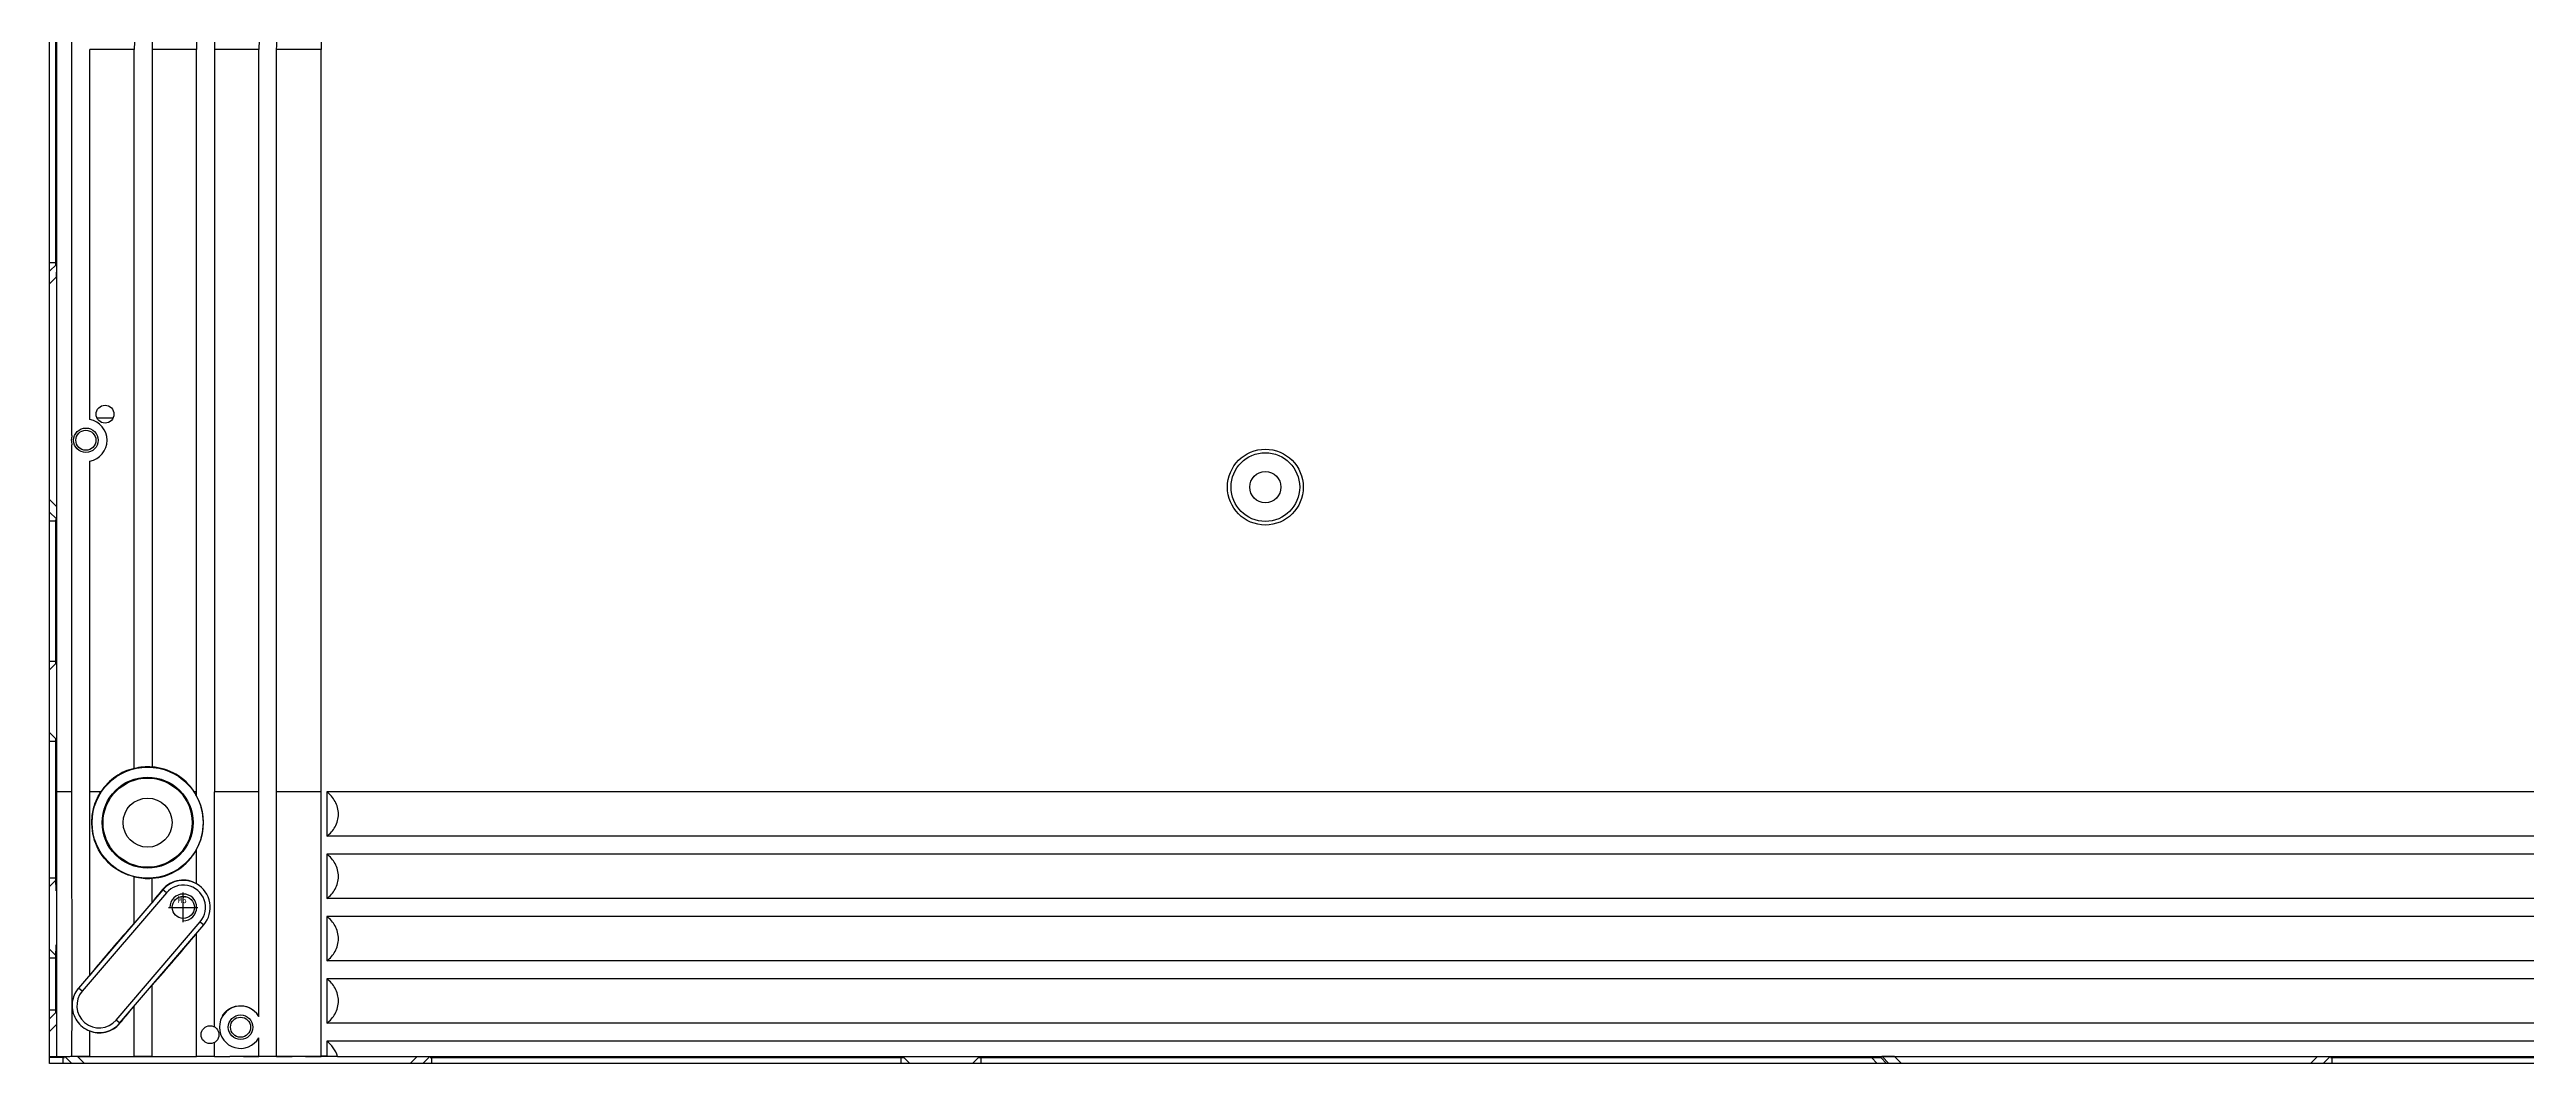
# Model space of a CAD drawing. Header units: millimetres. Extents: x 0 to 1000, y 0 to 562.
# Drawn here: x 0 to 556, y 0 to 227 of the extents above; entities that cross this region are included whole.
import ezdxf

# ---------------------------------------------------------------- set-up
doc = ezdxf.new("R2010")
doc.units = ezdxf.units.MM
doc.layers.add('CABINET', color=8, linetype='Continuous')

# ---------------------------------------------------------------- blocks, each defined once
blk = doc.blocks.new('UDM_LAMINA_S-MAX')
at = {"layer": 'CABINET', "ltscale": 0.2}
for p, q in [((0, 0), (0, 562.5)), ((1.57, 497.91), (1.57, 8.74)), ((5.03, 140.81), (5.03, 421.69)), ((1.32, 346.23), (1.32, 179.65)), ((9.03, 144.42), (9.03, 227.37)), ((19, 227.37), (9.03, 227.37)), ((19, 66.13), (19, 227.37)), ((23, 227.37), (23, 66.46)), ((32.97, 227.37), (23, 227.37)), ((32.97, 60), (32.97, 227.37)), ((36.97, 227.37), (36.97, 60.91)), ((46.94, 227.37), (36.97, 227.37)), ((46.94, 10.55), (46.94, 227.37)), ((50.94, 1.6), (50.94, 227.37)), ((60.91, 227.37), (50.94, 227.37)), ((60.91, 60.91), (60.91, 227.37)), ((0, 179.65), (1.32, 179.65)), ((0, 177.65), (1.54, 179.19)), ((0, 174.82), (1.57, 176.39)), ((10.64, 144.75), (14.25, 144.75)), ((5.03, 60.91), (5.03, 138.71)), ((9.03, 60.91), (9.03, 135.08)), ((1.57, 124.91), (0, 126.48)), ((1.54, 122.11), (0, 123.65)), ((0, 121.65), (1.32, 121.65)), ((1.32, 121.65), (1.32, 90.25)), ((0, 90.25), (1.32, 90.25)), ((0, 88.25), (1.37, 89.62)), ((0, 74.25), (1.37, 72.88)), ((0, 72.25), (1.32, 72.25)), ((1.32, 72.25), (1.32, 41.65)), ((5.03, 60.91), (1.57, 60.91)), ((5.04, 12.92), (5.03, 60.91)), ((9.03, 19.83), (9.03, 60.91)), ((11.51, 60.91), (9.03, 60.91)), ((32.97, 60.91), (32.44, 60.91)), ((36.97, 8.2), (36.97, 60.91)), ((46.94, 60.91), (36.97, 60.91)), ((60.91, 60.91), (50.94, 60.91)), ((60.91, 1.6), (60.91, 60.91)), ((62.21, 60.91), (62.21, 50.94)), ((967.58, 60.91), (62.21, 60.91)), ((965.88, 50.94), (62.21, 50.94)), ((32.97, 40.27), (32.97, 48)), ((62.21, 46.94), (62.21, 36.97)), ((967.69, 46.94), (62.21, 46.94)), ((0, 41.65), (1.32, 41.65)), ((0, 39.65), (1.37, 41.02)), ((25.4, 38.94), (6.53, 16.91)), ((19, 31.46), (19, 41.87)), ((23, 36.13), (23, 41.54)), ((26.2, 38.25), (25.36, 38.98)), ((26.2, 38.25), (7.33, 16.24)), ((964.28, 36.97), (62.21, 36.97)), ((14.92, 9.73), (33.8, 31.75)), ((15.72, 9.04), (34.6, 31.07)), ((32.97, 1.6), (32.97, 29.16)), ((33.8, 31.75), (34.6, 31.06)), ((62.21, 32.97), (62.21, 23)), ((964.3, 32.97), (62.21, 32.97)), ((0, 25.65), (1.37, 24.28)), ((0, 23.65), (1.32, 23.65)), ((1.32, 23.65), (1.32, 12)), ((972.32, 23), (62.21, 23)), ((7.33, 16.24), (6.53, 16.92)), ((23, 1.6), (23, 17.53)), ((62.21, 19), (62.21, 9.03)), ((975.74, 19), (62.21, 19)), ((0, 12), (1.32, 12)), ((0, 10), (1.54, 11.54)), ((5.03, 1.6), (5.04, 13.04)), ((19, 1.6), (19, 12.86)), ((0, 7.17), (1.57, 8.74)), ((1.57, 8.74), (1.57, 1.57)), ((9.03, 1.6), (9.03, 7.31)), ((15.78, 9), (14.92, 9.73)), ((46.94, 1.6), (46.94, 5.71)), ((952.49, 9.03), (62.21, 9.03)), ((0, 1.57), (1.57, 1.57)), ((3, 1.32), (0, 1.32)), ((1000, 0), (0, 0)), ((3, 1.32), (3, 0)), ((5, 0), (3.46, 1.54)), ((5.03, 1.6), (9.03, 1.6)), ((6.26, 1.57), (29.5, 1.57)), ((7.83, 0), (6.41, 1.41)), ((19, 1.6), (23, 1.6)), ((32.97, 1.6), (36.97, 1.6)), ((36.97, 1.6), (36.97, 4.7)), ((57.39, 1.57), (40.43, 1.57)), ((46.94, 1.6), (50.94, 1.6)), ((64.6, 1.57), (57.44, 1.57)), ((62.21, 1.6), (60.91, 1.6)), ((62.21, 5.03), (62.21, 1.6)), ((953.55, 5.03), (62.21, 5.03)), ((64.6, 1.57), (62.21, 1.6)), ((64.6, 1.57), (82.49, 1.57)), ((82.49, 1.57), (80.92, 0)), ((82.49, 1.57), (917.51, 1.57)), ((85.29, 1.54), (83.75, 0)), ((85.75, 0), (85.75, 1.32)), ((85.75, 1.32), (191, 1.32)), ((191, 0), (191, 1.32)), ((193, 0), (191.63, 1.37)), ((207, 0), (208.37, 1.37)), ((209, 1.32), (408.7, 1.32)), ((209, 0), (209, 1.32)), ((408.7, 1.32), (409.96, 0)), ((411.05, 1.54), (410.78, 1.36)), ((410.78, 1.36), (412.08, 0)), ((412.59, 0), (411.05, 1.54)), ((415.42, 0), (413.84, 1.57)), ((508.74, 1.57), (507.17, 0)), ((511.54, 1.54), (510, 0)), ((512, 1.32), (658.7, 1.32)), ((512, 0), (512, 1.32))]:
    blk.add_line(p, q, dxfattribs=at)
at = {"layer": 'CABINET', "ltscale": 0.046609}
for p, q in [((26.7, 35), (33.3, 35)), ((30, 31.7), (30, 38.3))]:
    blk.add_line(p, q, dxfattribs=at)
at = {"layer": 'CABINET', "ltscale": 0.2}
for centre, radius in [((12.45, 145.6), 2), ((8.15, 139.75), 2.75), ((8.15, 139.75), 2.25), ((272.72, 129.25), 8.5), ((272.72, 129.25), 7.7), ((272.72, 129.25), 3.5), ((22, 54), 12.46), ((22, 54), 10.2), ((22, 54), 10), ((22, 54), 5.5), ((30, 35), 2.5), ((36, 6.45), 2), ((42.85, 8.13), 2.75), ((42.85, 8.13), 2.25)]:
    blk.add_circle(centre, radius, dxfattribs=at)
for centre, radius, start, end in [((88.85, 227.37), 69.85, 89.9968, 179.9973), ((88.85, 227.37), 65.85, 89.9968, 179.9972), ((88.85, 227.37), 55.88, 89.9963, 179.9969), ((88.85, 227.37), 51.88, 89.9961, 179.9965), ((88.85, 227.37), 41.91, 89.997, 179.9958), ((-205.19, 176.42), 206.76, -0.0085, 0.2956), ((8.65, 139.76), 3.77, 163.7768, 179.9472), ((8.65, 139.76), 3.77, -179.9472, -163.7768), ((8.15, 139.75), 4.75, -79.3535, 79.3535), ((22, 54), 12.5, 85.4208, 103.8961), ((21.99, 54.24), 12.39, 27.6593, 32.5449), ((22, 54), 12.5, -28.6613, 28.6613), ((22, 54), 12.5, -103.8961, -85.4208), ((245.06, -145.73), 287.03, 139.9465, 140.6854), ((30, 35), 6.05, 60.6034, 139.3987), ((30, 35), 5, -40.6013, 139.3987), ((30, 35), 6.05, -40.5247, 60.6152), ((11.13, 12.98), 5, 139.3987, -40.6013), ((42.85, 8.13), 4.75, 30.5937, -30.5937), ((11.13, 12.98), 6.05, -110.3218, -40.6013), ((0.37, 439.68), 438.11, -89.8436, -89.5231), ((1.69, 274.14), 272.56, -89.5093, -89.2975), ((13.13, 343.88), 342.31, -90.6874, -90.1075), ((14.51, 399.08), 397.51, -89.8522, -89.3528), ((27.1, 343.88), 342.31, -90.6874, -90.1075), ((28.48, 399.08), 397.51, -89.8522, -89.3528), ((41.08, 343.88), 342.31, -90.6874, -90.1075), ((42.45, 399.08), 397.51, -89.8522, -89.3528), ((55.05, 343.88), 342.31, -90.6874, -90.1075), ((56.43, 398.09), 396.52, -89.8529, -89.3522)]:
    blk.add_arc(centre, radius, start, end, dxfattribs=at)
at = {"layer": 'CABINET'}
blk.add_arc((30, 35), 3, -90, 180, dxfattribs=at)
at = {"layer": 'CABINET', "ltscale": 0.2}
for centre, major_axis, ratio, start_param, end_param in [((1.33, 179.65), (0, 0.665), 0.017458, 1.570796, 2.629613), ((1.33, 121.65), (0, 0.665), 0.017458, 1.041452, 1.570796), ((1.33, 90.25), (0, 0.665), 0.017458, 1.570796, 3.159049), ((1.33, 72.25), (0, 0.665), 0.017458, 6.265729, 1.570796), ((1.33, 41.65), (0, 0.665), 0.017458, 1.570796, 3.159049), ((1.38, 32.65), (0, 8.38), 0.017458, 5.518329, 0.017456), ((1.33, 23.65), (0, 0.665), 0.017458, 6.265729, 1.570796), ((1.38, 32.65), (0, 8.38), 0.017458, 3.124137, 3.906449), ((1.33, 12), (0, 0.665), 0.017458, 1.570796, 2.629613), ((3, 1.33), (0.665, 0), 0.017458, 4.712389, 5.241754), ((85.75, 1.33), (0.665, 0), 0.017458, 4.183044, 4.712389), ((191, 1.33), (0.665, 0), 0.017458, 4.712388, 0.017456), ((209, 1.33), (0.665, 0), 0.017458, 3.124137, 4.712389), ((406.6, 1.4), (4.19, -0.04), 0.015569, 5.238236, 6.260285), ((413.88, 1.54), (2.83, 0), 0.01234, 1.583141, 3.123089), ((512, 1.33), (0.665, 0), 0.017458, 4.183044, 4.712389)]:
    blk.add_ellipse(centre, major_axis=major_axis, ratio=ratio, start_param=start_param, end_param=end_param, dxfattribs=at)
for points, knots in [([(50.94, 227.37), (50.94, 229.85), (51.43, 234.82), (53.6, 241.97), (57.13, 248.57), (61.87, 254.35), (67.65, 259.1), (74.25, 262.62), (80.22, 264.43), (84.52, 265.06), (86.99, 265.25), (88.23, 265.28), (88.85, 265.28)], [0, 0, 0, 0, 0.124979, 0.249959, 0.374937, 0.49992, 0.624899, 0.749878, 0.874858, 0.937424, 0.968716, 1, 1, 1, 1]), ([(100.24, 255.31), (99.09, 255.31), (96.79, 255.31), (93.33, 255.31), (90.46, 255.3), (88.15, 255.32), (85.85, 255.19), (83, 254.76), (78.56, 253.52), (73.34, 250.96), (68.04, 246.45), (64.01, 240.77), (61.48, 234.28), (60.91, 229.67), (60.91, 227.37)], [0, 0, 0, 0, 0.062604, 0.125209, 0.187813, 0.219115, 0.250413, 0.312979, 0.37554, 0.50043, 0.625324, 0.750217, 0.875109, 1, 1, 1, 1]), ([(1.57, 124.91), (1.57, 124.66), (1.57, 123.79), (1.57, 122.93), (1.55, 122.31)], [0, 0, 0, 0, 0.287132, 1, 1, 1, 1]), ([(19, 66.13), (17.52, 65.83), (14.59, 64.55), (12.38, 62.25), (11.51, 60.91)], [0, 0, 0, 0, 0.48589, 1, 1, 1, 1]), ([(32.44, 60.91), (31.41, 62.52), (28.61, 65.24), (24.85, 66.38), (23, 66.46)], [0, 0, 0, 0, 0.507135, 1, 1, 1, 1]), ([(19, 41.87), (17.12, 42.26), (13.45, 44.11), (9.91, 49.13), (9.21, 54.29), (10.08, 58.24), (10.97, 60.07), (11.51, 60.91)], [0, 0, 0, 0, 0.241999, 0.493681, 0.746595, 0.873696, 1, 1, 1, 1]), ([(62.21, 50.94), (62.94, 51.53), (64.26, 52.99), (65.09, 55.92), (64.26, 58.85), (62.94, 60.32), (62.21, 60.91)], [0, 0, 0, 0, 0.243839, 0.499982, 0.75614, 1, 1, 1, 1]), ([(23, 41.54), (25.03, 41.63), (29.13, 42.97), (32.01, 46.17), (32.97, 48)], [0, 0, 0, 0, 0.495421, 1, 1, 1, 1]), ([(62.21, 36.97), (62.94, 37.56), (64.26, 39.02), (65.09, 41.95), (64.26, 44.88), (62.94, 46.35), (62.21, 46.94)], [0, 0, 0, 0, 0.243839, 0.499981, 0.756145, 1, 1, 1, 1]), ([(32.97, 40.27), (32.42, 40.61), (31.13, 41.12), (29.01, 41.18), (26.95, 40.47), (25.82, 39.52), (25.36, 38.98)], [0, 0, 0, 0, 0.232832, 0.484999, 0.743922, 1, 1, 1, 1]), ([(19, 31.47), (17.29, 29.57), (13.94, 25.71), (10.64, 21.81), (9.03, 19.83)], [0, 0, 0, 0, 0.499761, 1, 1, 1, 1]), ([(23, 17.53), (24.71, 19.42), (28.05, 23.28), (31.35, 27.19), (32.97, 29.17)], [0, 0, 0, 0, 0.49977, 1, 1, 1, 1]), ([(62.21, 23), (62.94, 23.59), (64.26, 25.05), (65.09, 27.98), (64.26, 30.91), (62.94, 32.38), (62.21, 32.97)], [0, 0, 0, 0, 0.243839, 0.499981, 0.756145, 1, 1, 1, 1]), ([(6.53, 16.91), (6.29, 16.64), (5.46, 15.46), (5.04, 14), (5.04, 12.92)], [0, 0, 0, 0, 0.251252, 1, 1, 1, 1]), ([(62.21, 9.03), (62.94, 9.61), (64.26, 11.08), (65.09, 14.01), (64.26, 16.94), (62.94, 18.41), (62.21, 19)], [0, 0, 0, 0, 0.243839, 0.499981, 0.756145, 1, 1, 1, 1]), ([(5.04, 13.04), (5.04, 11.82), (5.65, 9.93), (7.35, 8.13), (8.45, 7.52), (9.03, 7.31)], [0, 0, 0, 0, 0.497416, 0.748726, 1, 1, 1, 1]), ([(15.78, 9), (16.05, 9.33), (17.14, 10.61), (18.21, 11.9), (19, 12.87)], [0, 0, 0, 0, 0.256591, 1, 1, 1, 1]), ([(38.77, 10.66), (39.2, 11.37), (40.46, 12.58), (42.97, 13.18), (45.4, 12.44), (46.55, 11.23), (46.94, 10.55)], [0, 0, 0, 0, 0.253081, 0.509256, 0.759033, 1, 1, 1, 1]), ([(9.03, 7.31), (9.55, 7.09), (10.73, 6.8), (12.58, 6.93), (14.37, 7.66), (15.36, 8.51), (15.78, 9)], [0, 0, 0, 0, 0.230429, 0.481584, 0.741018, 1, 1, 1, 1]), ([(64.6, 1.57), (64.4, 2.27), (63.75, 3.57), (62.75, 4.59), (62.21, 5.03)], [0, 0, 0, 0, 0.510075, 1, 1, 1, 1]), ([(82.49, 1.57), (82.74, 1.57), (83.61, 1.57), (84.47, 1.57), (85.09, 1.55)], [0, 0, 0, 0, 0.287132, 1, 1, 1, 1]), ([(508.74, 1.57), (508.99, 1.57), (509.86, 1.57), (510.72, 1.57), (511.34, 1.55)], [0, 0, 0, 0, 0.287132, 1, 1, 1, 1])]:
    blk.add_open_spline(points, degree=3, knots=knots, dxfattribs=at)
at = {"layer": 'CABINET', "insert": (28.73, 37.45), "char_height": 1.5, "width": 1.2598, "attachment_point": 1}
blk.add_mtext('{\\fSimSun|b0|i0|c0|p2;M\\fSimSun|b0|i0|c134|p2;6}', dxfattribs=at)

msp = doc.modelspace()

# ---------------------------------------------------------------- block references
msp.add_blockref('UDM_LAMINA_S-MAX', (0, 0))

doc.saveas('drawing.dxf')
